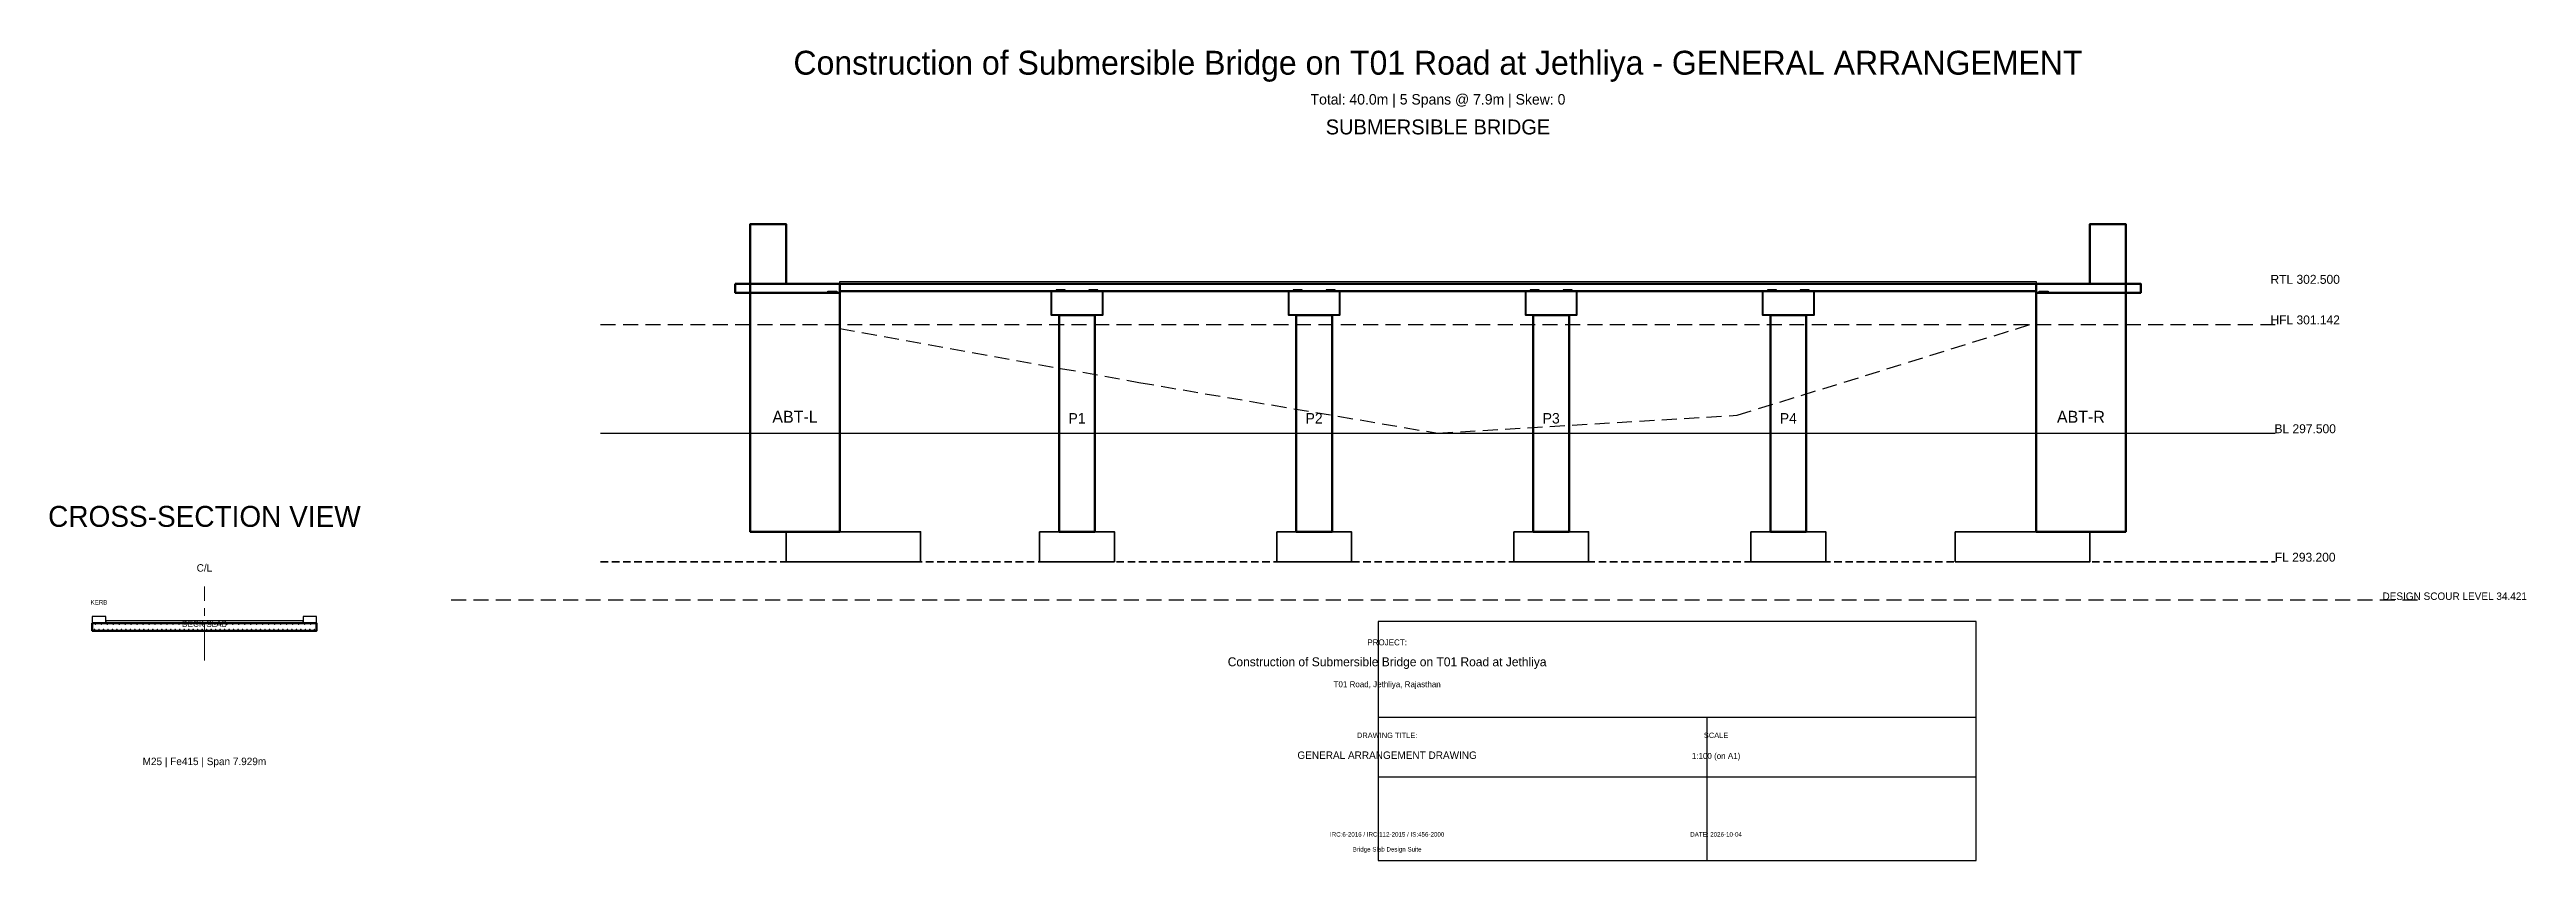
# Model space of a CAD drawing. Header units: metres. Extents: x -26 to 56, y -14 to 330.
# Drawn here: x -26.4 to 56.4, y 303.2 to 330.3 of the extents above.
import ezdxf
from ezdxf.enums import TextEntityAlignment as Align

# ---------------------------------------------------------------- set-up
doc = ezdxf.new("R2010")
doc.units = ezdxf.units.M
for name, pattern in [('CENTER', [2, 1.25, -0.25, 0.25, -0.25]), ('DASHED', [0.75, 0.5, -0.25]), ('HIDDEN', [0.375, 0.25, -0.125])]:
    doc.linetypes.add(name, pattern=pattern)
for name, color, linetype, lineweight in [('A-GRID', 8, 'CENTER', 15), ('A-TEXT', 7, 'CONTINUOUS', 18), ('A-TITLE', 7, 'CONTINUOUS', 25), ('G-BED', 32, 'CONTINUOUS', 25), ('G-HFL', 150, 'DASHED', 25), ('G-NGL', 30, 'DASHED', 25), ('H-CONC', 253, 'CONTINUOUS', 15), ('S-ABUT', 5, 'CONTINUOUS', 50), ('S-BEARING', 6, 'CONTINUOUS', 30), ('S-DECK', 4, 'CONTINUOUS', 50), ('S-FNDTN', 2, 'HIDDEN', 35), ('S-KERB', 8, 'CONTINUOUS', 25), ('S-PIER', 3, 'CONTINUOUS', 50), ('S-PIERCAP', 3, 'CONTINUOUS', 40), ('X-REBAR', 1, 'CONTINUOUS', 18)]:
    doc.layers.add(name, color=color, linetype=linetype, lineweight=lineweight)

msp = doc.modelspace()

# ---------------------------------------------------------------- hatches: boundary and pattern name
at = {"layer": 'H-CONC'}
h = msp.add_hatch(dxfattribs=at)
h.set_pattern_fill('ANSI31', color=256, scale=0.05, style=0)
h.set_pattern_definition([])
h.paths.add_polyline_path([(0, 322.5), (40, 322.5), (40, 322.25), (0, 322.25)])
h = msp.add_hatch(dxfattribs=at)
h.set_pattern_fill('ANSI31', color=256, scale=0.04, style=0)
h.set_pattern_definition([])
h.paths.add_polyline_path([(7.329, 321.45), (8.529, 321.45), (8.529, 314.2), (7.329, 314.2)])
h = msp.add_hatch(dxfattribs=at)
h.set_pattern_fill('ANSI31', color=256, scale=0.04, style=0)
h.set_pattern_definition([])
h.paths.add_polyline_path([(15.258, 321.45), (16.458, 321.45), (16.458, 314.2), (15.258, 314.2)])
h = msp.add_hatch(dxfattribs=at)
h.set_pattern_fill('ANSI31', color=256, scale=0.04, style=0)
h.set_pattern_definition([])
h.paths.add_polyline_path([(23.187, 321.45), (24.387, 321.45), (24.387, 314.2), (23.187, 314.2)])
h = msp.add_hatch(dxfattribs=at)
h.set_pattern_fill('ANSI31', color=256, scale=0.04, style=0)
h.set_pattern_definition([])
h.paths.add_polyline_path([(31.116, 321.45), (32.316, 321.45), (32.316, 314.2), (31.116, 314.2)])
h = msp.add_hatch(dxfattribs=at)
h.set_pattern_fill('ANSI32', color=256, scale=0.08, style=0)
h.set_pattern_definition([])
h.paths.add_polyline_path([(-1.8, 314.2), (2.7, 314.2), (2.7, 313.2), (-1.8, 313.2)])
h = msp.add_hatch(dxfattribs=at)
h.set_pattern_fill('ANSI32', color=256, scale=0.08, style=0)
h.set_pattern_definition([])
h.paths.add_polyline_path([(37.3, 314.2), (41.8, 314.2), (41.8, 313.2), (37.3, 313.2)])
h = msp.add_hatch(dxfattribs=at)
h.set_pattern_fill('ANSI31', color=256, scale=0.03, style=0)
h.set_pattern_definition([])
h.paths.add_polyline_path([(-25, 311.142), (-17.5, 311.142), (-17.5, 310.892), (-25, 310.892)])

# ---------------------------------------------------------------- linework, layer by layer
at = {"layer": 'A-GRID', "linetype": 'CENTER'}
msp.add_line((-21.25, 309.892), (-21.25, 312.367), dxfattribs=at)
at = {"layer": 'A-TITLE', "linetype": 'CONTINUOUS'}
for p, q in [((18, 308), (38, 308)), ((29, 303.2), (29, 308)), ((18, 306), (38, 306))]:
    msp.add_line(p, q, dxfattribs=at)
msp.add_lwpolyline([(18, 303.2), (38, 303.2), (38, 311.2), (18, 311.2)], close=True, dxfattribs=at)
at = {"layer": 'G-BED', "linetype": 'CONTINUOUS'}
msp.add_line((-8, 317.5), (48, 317.5), dxfattribs=at)
at = {"layer": 'G-BED', "linetype": 'DASHED'}
msp.add_line((-13, 311.921), (53, 311.921), dxfattribs=at)
at = {"layer": 'G-HFL', "linetype": 'DASHED'}
msp.add_line((-8, 321.142), (48, 321.142), dxfattribs=at)
at = {"layer": 'G-NGL', "linetype": 'DASHED'}
msp.add_lwpolyline([(0, 321), (10, 319.2), (20, 317.5), (30, 318.1), (40, 321.2)], dxfattribs=at)
at = {"layer": 'S-ABUT', "linetype": 'CONTINUOUS'}
for points in [[(-3, 322.5), (-1.8, 322.5), (-1.8, 324.5), (-3, 324.5)], [(41.8, 322.5), (43, 322.5), (43, 324.5), (41.8, 324.5)], [(-3, 322.5), (0, 322.5), (0, 314.2), (-3, 314.2)], [(40, 322.5), (43, 322.5), (43, 314.2), (40, 314.2)]]:
    msp.add_lwpolyline(points, close=True, dxfattribs=at)
at = {"layer": 'S-BEARING', "linetype": 'CONTINUOUS'}
for points in [[(-0.4, 322.25), (-0.1, 322.25), (-0.1, 322.2), (-0.4, 322.2)], [(7.229, 322.25), (7.529, 322.25), (7.529, 322.3), (7.229, 322.3)], [(8.329, 322.25), (8.629, 322.25), (8.629, 322.3), (8.329, 322.3)], [(15.158, 322.25), (15.458, 322.25), (15.458, 322.3), (15.158, 322.3)], [(16.258, 322.25), (16.558, 322.25), (16.558, 322.3), (16.258, 322.3)], [(23.087, 322.25), (23.387, 322.25), (23.387, 322.3), (23.087, 322.3)], [(24.187, 322.25), (24.487, 322.25), (24.487, 322.3), (24.187, 322.3)], [(31.016, 322.25), (31.316, 322.25), (31.316, 322.3), (31.016, 322.3)], [(32.116, 322.25), (32.416, 322.25), (32.416, 322.3), (32.116, 322.3)], [(40.1, 322.25), (40.4, 322.25), (40.4, 322.2), (40.1, 322.2)]]:
    msp.add_lwpolyline(points, close=True, dxfattribs=at)
at = {"layer": 'S-DECK', "linetype": 'CONTINUOUS'}
msp.add_line((0, 322.5), (40, 322.5), dxfattribs=at)
for points in [[(-3.5, 322.5), (0, 322.5), (0, 322.2), (-3.5, 322.2)], [(0, 322.5), (40, 322.5), (40, 322.25), (0, 322.25)], [(40, 322.5), (43.5, 322.5), (43.5, 322.2), (40, 322.2)], [(-25, 311.142), (-17.5, 311.142), (-17.5, 310.892), (-25, 310.892)]]:
    msp.add_lwpolyline(points, close=True, dxfattribs=at)
at = {"layer": 'S-FNDTN', "linetype": 'HIDDEN'}
msp.add_line((-8, 313.2), (48, 313.2), dxfattribs=at)
at = {"layer": 'S-FNDTN', "linetype": 'CONTINUOUS'}
for points in [[(-1.8, 314.2), (2.7, 314.2), (2.7, 313.2), (-1.8, 313.2)], [(6.679, 314.2), (9.179, 314.2), (9.179, 313.2), (6.679, 313.2)], [(14.608, 314.2), (17.108, 314.2), (17.108, 313.2), (14.608, 313.2)], [(22.537, 314.2), (25.037, 314.2), (25.037, 313.2), (22.537, 313.2)], [(30.466, 314.2), (32.966, 314.2), (32.966, 313.2), (30.466, 313.2)], [(37.3, 314.2), (41.8, 314.2), (41.8, 313.2), (37.3, 313.2)]]:
    msp.add_lwpolyline(points, close=True, dxfattribs=at)
at = {"layer": 'S-KERB', "linetype": 'CONTINUOUS'}
for points in [[(0, 322.575), (40, 322.575), (40, 322.5), (0, 322.5)], [(-25, 311.142), (-24.55, 311.142), (-24.55, 311.367), (-25, 311.367)], [(-24.55, 311.142), (-17.95, 311.142), (-17.95, 311.217), (-24.55, 311.217)], [(-17.95, 311.142), (-17.5, 311.142), (-17.5, 311.367), (-17.95, 311.367)]]:
    msp.add_lwpolyline(points, close=True, dxfattribs=at)
at = {"layer": 'S-PIER', "linetype": 'CONTINUOUS'}
for points in [[(7.329, 321.45), (8.529, 321.45), (8.529, 314.2), (7.329, 314.2)], [(15.258, 321.45), (16.458, 321.45), (16.458, 314.2), (15.258, 314.2)], [(23.187, 321.45), (24.387, 321.45), (24.387, 314.2), (23.187, 314.2)], [(31.116, 321.45), (32.316, 321.45), (32.316, 314.2), (31.116, 314.2)]]:
    msp.add_lwpolyline(points, close=True, dxfattribs=at)
at = {"layer": 'S-PIERCAP', "linetype": 'CONTINUOUS'}
for points in [[(7.079, 322.25), (8.779, 322.25), (8.779, 321.45), (7.079, 321.45)], [(15.008, 322.25), (16.708, 322.25), (16.708, 321.45), (15.008, 321.45)], [(22.937, 322.25), (24.637, 322.25), (24.637, 321.45), (22.937, 321.45)], [(30.866, 322.25), (32.566, 322.25), (32.566, 321.45), (30.866, 321.45)]]:
    msp.add_lwpolyline(points, close=True, dxfattribs=at)
at = {"layer": 'X-REBAR'}
for centre, radius in [((-24.925, 310.932), 0.01), ((-24.9, 311.102), 0.008), ((-24.775, 310.932), 0.01), ((-24.7, 311.102), 0.008), ((-24.625, 310.932), 0.01), ((-24.5, 311.102), 0.008), ((-24.475, 310.932), 0.01), ((-24.325, 310.932), 0.01), ((-24.3, 311.102), 0.008), ((-24.175, 310.932), 0.01), ((-24.1, 311.102), 0.008), ((-24.025, 310.932), 0.01), ((-23.9, 311.102), 0.008), ((-23.875, 310.932), 0.01), ((-23.725, 310.932), 0.01), ((-23.7, 311.102), 0.008), ((-23.575, 310.932), 0.01), ((-23.5, 311.102), 0.008), ((-23.425, 310.932), 0.01), ((-23.3, 311.102), 0.008), ((-23.275, 310.932), 0.01), ((-23.125, 310.932), 0.01), ((-23.1, 311.102), 0.008), ((-22.975, 310.932), 0.01), ((-22.9, 311.102), 0.008), ((-22.825, 310.932), 0.01), ((-22.7, 311.102), 0.008), ((-22.675, 310.932), 0.01), ((-22.525, 310.932), 0.01), ((-22.5, 311.102), 0.008), ((-22.375, 310.932), 0.01), ((-22.3, 311.102), 0.008), ((-22.225, 310.932), 0.01), ((-22.1, 311.102), 0.008), ((-22.075, 310.932), 0.01), ((-21.925, 310.932), 0.01), ((-21.9, 311.102), 0.008), ((-21.775, 310.932), 0.01), ((-21.7, 311.102), 0.008), ((-21.625, 310.932), 0.01), ((-21.5, 311.102), 0.008), ((-21.475, 310.932), 0.01), ((-21.325, 310.932), 0.01), ((-21.3, 311.102), 0.008), ((-21.175, 310.932), 0.01), ((-21.1, 311.102), 0.008), ((-21.025, 310.932), 0.01), ((-20.9, 311.102), 0.008), ((-20.875, 310.932), 0.01), ((-20.725, 310.932), 0.01), ((-20.7, 311.102), 0.008), ((-20.575, 310.932), 0.01), ((-20.5, 311.102), 0.008), ((-20.425, 310.932), 0.01), ((-20.3, 311.102), 0.008), ((-20.275, 310.932), 0.01), ((-20.125, 310.932), 0.01), ((-20.1, 311.102), 0.008), ((-19.975, 310.932), 0.01), ((-19.9, 311.102), 0.008), ((-19.825, 310.932), 0.01), ((-19.7, 311.102), 0.008), ((-19.675, 310.932), 0.01), ((-19.525, 310.932), 0.01), ((-19.5, 311.102), 0.008), ((-19.375, 310.932), 0.01), ((-19.3, 311.102), 0.008), ((-19.225, 310.932), 0.01), ((-19.1, 311.102), 0.008), ((-19.075, 310.932), 0.01), ((-18.925, 310.932), 0.01), ((-18.9, 311.102), 0.008), ((-18.775, 310.932), 0.01), ((-18.7, 311.102), 0.008), ((-18.625, 310.932), 0.01), ((-18.5, 311.102), 0.008), ((-18.475, 310.932), 0.01), ((-18.325, 310.932), 0.01), ((-18.3, 311.102), 0.008), ((-18.175, 310.932), 0.01), ((-18.1, 311.102), 0.008), ((-18.025, 310.932), 0.01), ((-17.9, 311.102), 0.008), ((-17.875, 310.932), 0.01), ((-17.725, 310.932), 0.01), ((-17.7, 311.102), 0.008), ((-17.575, 310.932), 0.01)]:
    msp.add_circle(centre, radius, dxfattribs=at)

# ---------------------------------------------------------------- texts
at = {"layer": 'A-GRID'}
msp.add_text('C/L', height=0.25, dxfattribs=at).set_placement((-21.25, 312.867), align=Align.CENTER)
at = {"layer": 'A-TEXT'}
for s, height, p in [('Construction of Submersible Bridge on T01 Road at Jethliya - GENERAL ARRANGEMENT', 0.8, (20, 329.5)), ('Total: 40.0m | 5 Spans @ 7.9m | Skew: 0', 0.35, (20, 328.5)), ('SUBMERSIBLE BRIDGE', 0.5, (20, 327.5)), ('RTL 302.500', 0.3, (49, 322.5)), ('ABT-L', 0.4, (-1.5, 317.85)), ('P1', 0.35, (7.929, 317.825)), ('P2', 0.35, (15.858, 317.825)), ('P3', 0.35, (23.787, 317.825)), ('P4', 0.35, (31.716, 317.825)), ('ABT-R', 0.4, (41.5, 317.85)), ('CROSS-SECTION VIEW', 0.7, (-21.25, 314.367)), ('FL 293.200', 0.3, (49, 313.2)), ('KERB', 0.15, (-24.775, 311.767)), ('DECK SLAB', 0.2, (-21.25, 311.017)), ('M25 | Fe415 | Span 7.929m', 0.25, (-21.25, 306.392))]:
    msp.add_text(s, height=height, dxfattribs=at).set_placement(p, align=Align.CENTER)
at = {"layer": 'A-TITLE'}
for s, height, p in [('Construction of Submersible Bridge on T01 Road at Jethliya', 0.3, (18.3, 309.7)), ('PROJECT:', 0.2, (18.3, 310.4)), ('T01 Road, Jethliya, Rajasthan', 0.2, (18.3, 309)), ('DRAWING TITLE:', 0.18, (18.3, 307.3)), ('SCALE', 0.18, (29.3, 307.3)), ('GENERAL ARRANGEMENT DRAWING', 0.25, (18.3, 306.6)), ('1:100 (on A1)', 0.2, (29.3, 306.6)), ('IRC:6-2016 / IRC:112-2015 / IS:456-2000', 0.15, (18.3, 304)), ('DATE: 2026-10-04', 0.15, (29.3, 304)), ('Bridge Slab Design Suite', 0.15, (18.3, 303.5))]:
    msp.add_text(s, height=height, dxfattribs=at).set_placement(p, align=Align.CENTER)
at = {"layer": 'G-BED'}
for s, height, p in [('BL 297.500', 0.3, (49, 317.5)), ('DESIGN SCOUR LEVEL 34.421', 0.25, (54, 311.921))]:
    msp.add_text(s, height=height, dxfattribs=at).set_placement(p, align=Align.CENTER)
at = {"layer": 'G-HFL'}
msp.add_text('HFL 301.142', height=0.3, dxfattribs=at).set_placement((49, 321.142), align=Align.CENTER)

doc.saveas('drawing.dxf')
